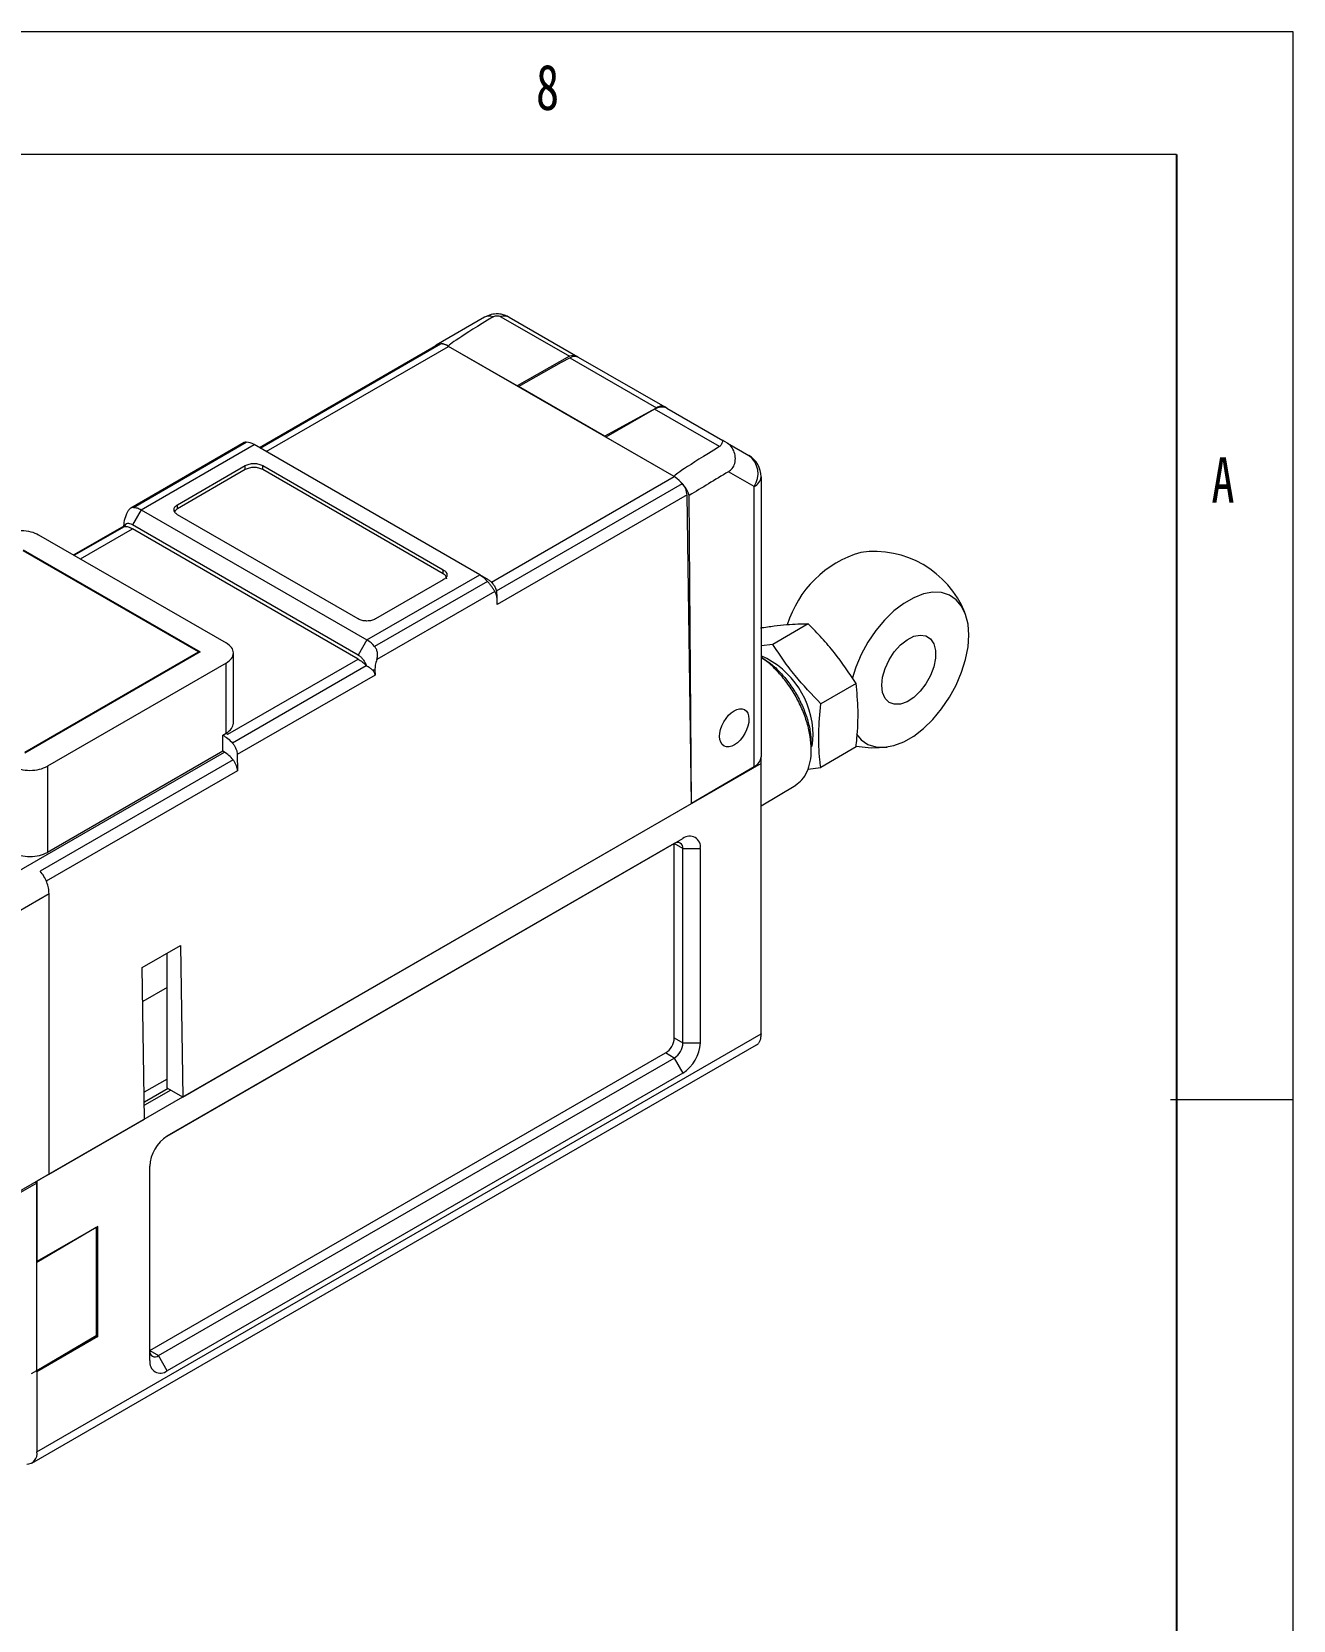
# Paper-space layout '시트2-ENG' of a CAD drawing. Header units: millimetres. Extents: x 5 to 415, y 5 to 292.
# Drawn here: x 363.6 to 415, y 227.3 to 292 of the extents above; entities that cross this region are included whole.
import ezdxf

# ---------------------------------------------------------------- set-up
doc = ezdxf.new("R2010")
doc.units = ezdxf.units.MM
doc.layers.add('NOTES', color=7, linetype='Continuous')
doc.styles.add('SLDTEXTSTYLE3', font='TXT', dxfattribs={"width": 0.75})

psp = doc.layouts.new('시트2-ENG')

# ---------------------------------------------------------------- linework, layer by layer
at = {"color": 7, "linetype": 'Continuous', "lineweight": 18}
for p, q in [((415, 292), (5, 292)), ((415, 5), (415, 292)), ((410.25, 287), (10, 287)), ((382.076, 280.373), (380.106, 279.236)), ((382.737, 280.395), (385.53, 278.783)), ((383.076, 280.373), (385.869, 278.761)), ((380.191, 279.259), (372.911, 275.057)), ((389.798, 273.88), (380.606, 279.187)), ((383.399, 277.574), (380.606, 279.187)), ((385.53, 278.783), (383.399, 277.574)), ((383.45, 277.545), (385.213, 278.545)), ((385.213, 278.545), (385.54, 278.724)), ((385.54, 278.724), (389.07, 276.686)), ((385.885, 278.752), (389.408, 276.718)), ((386.954, 275.522), (383.45, 277.545)), ((386.954, 275.522), (388.748, 276.504)), ((388.999, 276.623), (387.005, 275.492)), ((388.748, 276.504), (389.07, 276.686)), ((391.636, 275.101), (388.999, 276.623)), ((389.492, 276.669), (389.408, 276.718)), ((389.492, 276.669), (391.769, 275.355)), ((372.29, 275.265), (367.674, 272.6)), ((367.777, 272.629), (372.373, 275.283)), ((368.09, 272.533), (372.686, 275.186)), ((381.879, 269.88), (372.686, 275.186)), ((389.798, 273.88), (387.005, 275.492)), ((391.961, 275.244), (392.834, 274.74)), ((369.575, 272.737), (372.333, 274.329)), ((372.333, 274.166), (369.575, 272.574)), ((372.333, 274.166), (372.333, 274.329)), ((373.04, 274.329), (380.394, 270.084)), ((373.04, 274.166), (373.04, 274.329)), ((380.394, 269.921), (373.04, 274.166)), ((393.047, 273.476), (392.002, 274.08)), ((393.334, 273.874), (393.334, 262.468)), ((382.561, 269.228), (390.129, 273.594)), ((390.317, 273.132), (382.586, 268.669)), ((390.505, 260.57), (390.317, 273.132)), ((390.505, 260.57), (390.411, 273.117)), ((393.047, 262.064), (393.047, 273.476)), ((368.09, 272.533), (367.737, 271.921)), ((368.09, 272.533), (377.283, 267.226)), ((369.575, 272.574), (369.575, 272.737)), ((367.387, 271.868), (365.345, 270.689)), ((367.383, 271.849), (367.383, 271.904)), ((367.408, 271.854), (367.39, 271.862)), ((376.929, 266.614), (367.737, 271.921)), ((376.929, 266.451), (367.737, 271.757)), ((376.929, 268.084), (369.575, 272.329)), ((363.918, 271.513), (371.555, 267.104)), ((363.282, 270.901), (370.494, 266.737)), ((370.424, 266.737), (363.282, 270.86)), ((377.283, 267.226), (381.879, 269.88)), ((380.394, 269.921), (380.394, 270.084)), ((382.232, 269.676), (381.879, 269.88)), ((382.192, 269.614), (377.596, 266.961)), ((380.394, 269.676), (377.636, 268.084)), ((382.492, 269.201), (377.689, 266.429)), ((382.586, 268.876), (382.586, 268.931)), ((382.586, 268.669), (382.586, 268.876)), ((395.256, 267.879), (393.815, 267.047)), ((377.283, 267.226), (376.929, 266.614)), ((363.353, 262.655), (370.424, 266.737)), ((370.494, 266.737), (363.353, 262.614)), ((370.424, 266.696), (370.424, 266.737)), ((371.848, 263.813), (371.848, 266.697)), ((393.815, 267.047), (393.334, 266.986)), ((371.555, 266.288), (364.272, 262.083)), ((371.555, 263.428), (371.555, 266.288)), ((371.626, 263.389), (376.929, 266.451)), ((377.259, 266.167), (371.815, 263.022)), ((377.607, 266.002), (377.512, 266.002)), ((377.607, 266.002), (377.613, 265.798)), ((393.381, 266.501), (393.334, 266.53)), ((377.613, 265.798), (372.003, 262.559)), ((397.201, 265.46), (395.76, 264.628)), ((371.414, 263.344), (371.555, 263.428)), ((371.414, 262.695), (371.414, 263.344)), ((371.555, 263.43), (371.626, 263.389)), ((371.414, 262.695), (364.272, 258.572)), ((371.484, 262.654), (371.414, 262.695)), ((395.376, 262.818), (395.371, 263.054)), ((397.201, 262.867), (395.76, 262.035)), ((360.524, 256.327), (371.484, 262.654)), ((393.334, 262.201), (363.847, 245.179)), ((371.835, 262.344), (363.986, 257.813)), ((364.272, 262.083), (364.272, 258.572)), ((372.003, 262.559), (372.013, 261.894)), ((393.047, 262.064), (390.505, 260.57)), ((393.334, 262.201), (393.334, 262.468)), ((393.334, 251.178), (393.334, 262.201)), ((395.235, 261.961), (395.76, 262.035)), ((393.334, 260.469), (394.742, 261.316)), ((369.787, 248.61), (390.505, 260.57)), ((389.798, 258.936), (369.142, 247.011)), ((369.151, 247.016), (390.152, 259.14)), ((389.798, 258.936), (390.152, 259.14)), ((389.798, 251.015), (389.798, 258.935)), ((390.152, 258.731), (389.798, 258.935)), ((390.152, 258.731), (390.859, 258.731)), ((390.152, 250.811), (390.152, 258.731)), ((390.859, 258.731), (390.859, 250.811)), ((361.231, 255.102), (364.342, 256.898)), ((364.342, 245.467), (364.342, 256.898)), ((368.139, 253.89), (369.695, 254.788)), ((369.151, 248.977), (369.151, 254.474)), ((369.695, 254.788), (369.787, 248.61)), ((368.232, 247.712), (368.139, 253.89)), ((369.151, 253.075), (368.16, 252.503)), ((363.847, 234.156), (393.334, 251.178)), ((393.334, 251.178), (393.334, 251.17)), ((363.64, 233.698), (393.146, 250.731)), ((368.444, 238.279), (389.445, 250.403)), ((389.798, 250.199), (389.445, 250.403)), ((389.798, 251.015), (390.152, 250.811)), ((390.152, 250.811), (390.859, 250.811)), ((368.797, 238.075), (389.798, 250.199)), ((389.798, 250.199), (390.152, 249.586)), ((369.151, 249.341), (368.215, 248.801)), ((390.152, 249.586), (369.151, 237.463)), ((369.189, 248.955), (368.221, 248.396)), ((369.295, 248.894), (368.223, 248.275)), ((369.787, 248.61), (369.151, 248.977)), ((415, 248.5), (410, 248.5)), ((364.342, 245.467), (368.232, 247.712)), ((364.342, 245.467), (362.928, 244.651)), ((368.444, 237.871), (368.444, 245.791)), ((363.847, 245.1), (362.702, 244.454)), ((363.847, 245.1), (363.777, 245.14)), ((363.846, 245.18), (363.847, 245.179)), ((363.847, 245.179), (363.847, 241.913)), ((363.847, 241.874), (363.847, 245.1)), ((366.322, 243.342), (363.847, 241.913)), ((366.257, 243.3), (363.847, 241.874)), ((366.253, 243.302), (366.257, 243.3)), ((366.257, 243.3), (366.257, 238.89)), ((366.322, 238.851), (366.322, 243.342)), ((363.847, 237.465), (363.847, 241.874)), ((363.847, 237.465), (366.257, 238.89)), ((366.322, 238.851), (363.847, 237.422)), ((366.256, 238.889), (366.322, 238.851)), ((368.444, 238.279), (368.797, 238.075)), ((363.633, 237.344), (363.847, 237.465)), ((369.151, 237.463), (368.797, 238.075)), ((363.81, 237.444), (363.847, 237.422)), ((363.847, 237.422), (363.847, 234.156))]:
    psp.add_line(p, q, dxfattribs=at)
at = {"color": 8, "linetype": 'Continuous', "lineweight": 18}
for p, q in [((372.933, 275.044), (380.275, 279.283)), ((373.181, 274.901), (380.606, 279.187)), ((388.748, 276.481), (388.748, 276.504)), ((382.351, 269.581), (389.798, 273.88)), ((365.367, 270.676), (367.408, 271.854)), ((365.616, 270.533), (367.737, 271.757)), ((372.013, 261.894), (364.229, 257.401))]:
    psp.add_line(p, q, dxfattribs=at)
at = {"color": 7, "linetype": 'Continuous', "lineweight": 18, "flags": 128}
for points in [[(397.216, 263.385), (397.411, 263.16), (397.685, 262.975), (398.005, 262.872), (398.36, 262.855), (398.743, 262.924), (399.142, 263.078), (399.547, 263.311), (399.946, 263.618), (400.328, 263.991), (400.684, 264.419), (401.003, 264.89), (401.277, 265.392), (401.499, 265.911), (401.661, 266.432), (401.76, 266.943), (401.794, 267.427), (401.76, 267.874), (401.661, 268.269), (401.499, 268.603), (401.277, 268.867), (401.003, 269.052), (400.684, 269.155), (400.328, 269.172), (399.946, 269.103), (399.547, 268.949), (399.142, 268.716), (398.743, 268.408), (398.36, 268.036), (398.005, 267.608), (397.685, 267.137), (397.411, 266.635), (397.19, 266.116), (397.041, 265.647)], [(398.248, 265.381), (398.283, 265.715), (398.384, 266.069), (398.545, 266.419), (398.757, 266.743), (399.006, 267.022), (399.275, 267.237), (399.55, 267.375), (399.811, 267.428), (400.043, 267.392), (400.231, 267.269), (400.363, 267.068), (400.432, 266.8), (400.432, 266.482), (400.363, 266.136), (400.231, 265.781), (400.043, 265.441), (399.811, 265.138), (399.55, 264.889), (399.275, 264.711), (399.006, 264.614), (398.757, 264.606), (398.545, 264.686), (398.384, 264.849), (398.283, 265.086), (398.248, 265.381)], [(395.398, 262.876), (395.421, 262.981), (395.455, 263.36)], [(397.199, 262.897), (397.813, 262.831), (398.47, 262.866)]]:
    psp.add_lwpolyline(points, dxfattribs=at)
at = {"color": 7, "linetype": 'Continuous', "lineweight": 18}
for centre, radius, start, end in [((382.271, 279.997), 0.424, 69.29728, 117.37261), ((382.881, 279.999), 0.422, 62.52303, 110.0342), ((380.326, 278.841), 0.445, 51.03081, 134.76277), ((380.279, 279.105), 0.178, 91.09465, 119.69826), ((380.271, 278.65), 0.633, 58.00264, 89.59303), ((385.674, 278.387), 0.422, 62.52303, 110.0342), ((389.286, 276.214), 0.499, 65.54915, 125.08359), ((372.346, 274.636), 0.648, 58.24685, 87.56899), ((392.29, 273.998), 0.92, 325.42066, 53.73672), ((392.334, 273.874), 1, 0, 60), ((388.97, 272.587), 1.535, 20.19705, 57.36018), ((392.846, 273.924), 0.491, 294.24041, 354.14045), ((398.637, 266.535), 4.437, 106.33119, 162.82563), ((397.93, 266.83), 4, 22.24024, 97.76513), ((376.635, 266.144), 1.261, 40.36386, 59.10117), ((391.855, 263.302), 3.601, 0.93118, 65.74512), ((389.936, 258.766), 0.218, 350.78596, 129.20329), ((390.428, 258.801), 0.437, 350.78596, 129.20329), ((389.031, 251.05), 0.768, 302.60548, 357.39452), ((389.384, 250.846), 0.768, 302.60548, 357.39452), ((389.324, 250.881), 1.537, 302.60548, 357.39452), ((369.979, 245.721), 1.537, 122.60548, 177.39452), ((368.659, 238.244), 0.218, 170.78596, 309.20329), ((368.875, 237.801), 0.437, 170.78596, 309.20329), ((363.423, 234.083), 0.431, 271.02985, 9.72295)]:
    psp.add_arc(centre, radius, start, end, dxfattribs=at)
for centre, major_axis, ratio, start_param, end_param in [((461.632, 325.146), (81.029, 45.957), 0.007557, 2.925079, 3.146034), ((470.825, 319.839), (81.029, 45.957), 0.007557, 2.923758, 3.146034), ((392.768, 274.778), (1, -0.577), 0.00007, 2.510391, 3.175795), ((460.357, 313.796), (80.319, 47.18), 0.007625, 2.584269, 2.62324), ((392.334, 262.468), (1, 0), 0.577332, 5.506475, 6.283185)]:
    psp.add_ellipse(centre, major_axis=major_axis, ratio=ratio, start_param=start_param, end_param=end_param, dxfattribs=at)
psp.add_ellipse((392.242, 263.65), major_axis=(0.414, 0.743), ratio=0.577293, dxfattribs=at)
for points, knots in [([(382.415, 280.494), (382.319, 280.473), (382.2, 280.446), (382.097, 280.383), (382.077, 280.371)], [0, 0, 0, 0, 0.811274, 1, 1, 1, 1]), ([(383.069, 280.367), (383.021, 280.396), (382.92, 280.456), (382.74, 280.498), (382.568, 280.513), (382.459, 280.5), (382.415, 280.494)], [0, 0, 0, 0, 0.243501, 0.514266, 0.806945, 1, 1, 1, 1]), ([(382.421, 280.393), (382.439, 280.403), (382.476, 280.421), (382.549, 280.434), (382.623, 280.433), (382.689, 280.419), (382.722, 280.403), (382.737, 280.395)], [0, 0, 0, 0, 0.209529, 0.419059, 0.628588, 0.838117, 1, 1, 1, 1]), ([(385.54, 278.724), (385.613, 278.755), (385.742, 278.811), (385.841, 278.77), (385.885, 278.752)], [0, 0, 0, 0, 0.557682, 1, 1, 1, 1]), ([(389.408, 276.718), (389.353, 276.738), (389.253, 276.773), (389.126, 276.713), (389.07, 276.686)], [0, 0, 0, 0, 0.557681, 1, 1, 1, 1]), ([(372.373, 275.283), (372.34, 275.282), (372.305, 275.281), (372.291, 275.265), (372.29, 275.264)], [0, 0, 0, 0, 0.94471, 1, 1, 1, 1]), ([(391.769, 275.355), (391.764, 275.339), (391.758, 275.318), (391.727, 275.211), (391.697, 275.147), (391.654, 275.114), (391.636, 275.101)], [0, 0, 0, 0, 0.543663, 0.764071, 0.90273, 1, 1, 1, 1]), ([(392.002, 274.08), (392.059, 274.121), (392.173, 274.203), (392.28, 274.426), (392.296, 274.689), (392.226, 274.955), (392.1, 275.148), (391.999, 275.218), (391.961, 275.244)], [0, 0, 0, 0, 0.1540722, 0.3092067, 0.4883347, 0.6715016, 0.8782308, 1, 1, 1, 1]), ([(367.777, 272.629), (367.744, 272.624), (367.678, 272.614), (367.587, 272.534), (367.52, 272.432), (367.489, 272.355), (367.477, 272.325)], [0, 0, 0, 0, 0.270501, 0.540639, 0.820445, 1, 1, 1, 1]), ([(369.575, 272.574), (369.53, 272.545), (369.472, 272.508), (369.459, 272.461), (369.457, 272.451)], [0, 0, 0, 0, 0.793162, 1, 1, 1, 1]), ([(367.477, 272.325), (367.441, 272.22), (367.391, 272.073), (367.385, 271.941), (367.383, 271.904)], [0, 0, 0, 0, 0.7156992, 1, 1, 1, 1]), ([(367.737, 271.921), (367.701, 271.938), (367.631, 271.971), (367.535, 271.971), (367.455, 271.935), (367.424, 271.881), (367.408, 271.853)], [0, 0, 0, 0, 0.249883, 0.499844, 0.749883, 1, 1, 1, 1]), ([(381.879, 269.88), (381.933, 269.845), (382.042, 269.775), (382.142, 269.668), (382.192, 269.614)], [0, 0, 0, 0, 0.500008, 1, 1, 1, 1]), ([(382.492, 269.201), (382.473, 269.232), (382.436, 269.29), (382.362, 269.4), (382.279, 269.512), (382.221, 269.58), (382.192, 269.614)], [0, 0, 0, 0, 0.268398, 0.522178, 0.764747, 1, 1, 1, 1]), ([(382.232, 269.676), (382.267, 269.652), (382.338, 269.604), (382.433, 269.493), (382.513, 269.365), (382.545, 269.273), (382.561, 269.228)], [0, 0, 0, 0, 0.2498829, 0.4998439, 0.7498829, 1, 1, 1, 1]), ([(382.586, 268.876), (382.581, 268.937), (382.57, 269.064), (382.519, 269.154), (382.492, 269.201)], [0, 0, 0, 0, 0.479315, 1, 1, 1, 1]), ([(382.586, 268.931), (382.585, 268.972), (382.583, 269.077), (382.569, 269.171), (382.561, 269.228)], [0, 0, 0, 0, 0.395708, 1, 1, 1, 1]), ([(395.256, 267.879), (394.975, 267.873), (394.549, 267.863), (393.868, 267.788), (393.498, 267.733), (393.312, 267.705)], [0, 0, 0, 0, 0.4950703, 0.7469106, 1, 1, 1, 1]), ([(397.201, 265.46), (396.919, 265.881), (396.494, 266.517), (395.813, 267.309), (395.442, 267.689), (395.256, 267.879)], [0, 0, 0, 0, 0.49507, 0.746911, 1, 1, 1, 1]), ([(376.929, 266.614), (376.964, 266.59), (377.035, 266.543), (377.131, 266.432), (377.211, 266.304), (377.243, 266.212), (377.259, 266.167)], [0, 0, 0, 0, 0.249826, 0.499768, 0.749826, 1, 1, 1, 1]), ([(377.689, 266.429), (377.702, 266.477), (377.727, 266.572), (377.716, 266.718), (377.675, 266.854), (377.622, 266.926), (377.596, 266.961)], [0, 0, 0, 0, 0.268331, 0.522065, 0.764688, 1, 1, 1, 1]), ([(395.76, 264.628), (395.401, 265.005), (394.858, 265.573), (394.238, 266.4), (393.956, 266.831), (393.815, 267.047)], [0, 0, 0, 0, 0.49507, 0.746911, 1, 1, 1, 1]), ([(377.512, 266.002), (377.478, 266.031), (377.405, 266.095), (377.31, 266.141), (377.259, 266.167)], [0, 0, 0, 0, 0.4537894, 1, 1, 1, 1]), ([(377.613, 265.798), (377.608, 265.834), (377.596, 265.909), (377.541, 265.97), (377.512, 266.002)], [0, 0, 0, 0, 0.478115, 1, 1, 1, 1]), ([(377.689, 266.429), (377.664, 266.352), (377.617, 266.204), (377.61, 266.067), (377.607, 266.002)], [0, 0, 0, 0, 0.523313, 1, 1, 1, 1]), ([(394.739, 261.319), (394.829, 261.385), (395.018, 261.521), (395.218, 261.85), (395.348, 262.264), (395.391, 262.75), (395.347, 263.285), (395.218, 263.85), (395.009, 264.423), (394.728, 264.981), (394.385, 265.505), (393.993, 265.969), (393.636, 266.313), (393.411, 266.46), (393.334, 266.511)], [0, 0, 0, 0, 0.08056, 0.167914, 0.255257, 0.342591, 0.42993, 0.51727, 0.6046, 0.691918, 0.779239, 0.866576, 0.953922, 1, 1, 1, 1]), ([(393.38, 266.497), (393.499, 266.421), (393.75, 266.258), (394.12, 265.908), (394.474, 265.487), (394.785, 265.012), (395.04, 264.506), (395.227, 263.988), (395.345, 263.494), (395.36, 263.195), (395.367, 263.055)], [0, 0, 0, 0, 0.114424, 0.242729, 0.371652, 0.500298, 0.62883, 0.7578, 0.886087, 1, 1, 1, 1]), ([(397.201, 262.867), (397.213, 262.983), (397.265, 263.495), (397.307, 264.389), (397.237, 265.101), (397.201, 265.46)], [0, 0, 0, 0, 0.1269715, 0.560077, 1, 1, 1, 1]), ([(395.76, 262.035), (395.748, 262.138), (395.696, 262.589), (395.654, 263.434), (395.724, 264.228), (395.76, 264.628)], [0, 0, 0, 0, 0.1269715, 0.560077, 1, 1, 1, 1]), ([(393.144, 250.734), (393.155, 250.739), (393.181, 250.752), (393.214, 250.782), (393.246, 250.818), (393.272, 250.86), (393.293, 250.906), (393.31, 250.956), (393.324, 251.017), (393.332, 251.087), (393.333, 251.142), (393.334, 251.17)], [0, 0, 0, 0, 0.08065, 0.19009, 0.300347, 0.406214, 0.512808, 0.620518, 0.729753, 0.864114, 1, 1, 1, 1])]:
    psp.add_open_spline(points, degree=3, knots=knots, dxfattribs=at)
for points in [[(372.333, 274.329), (372.384, 274.353), (372.488, 274.4), (372.686, 274.42), (372.885, 274.4), (372.988, 274.353), (373.04, 274.329)], [(373.04, 274.166), (372.988, 274.19), (372.885, 274.237), (372.686, 274.257), (372.488, 274.237), (372.384, 274.19), (372.333, 274.166)], [(390.317, 273.132), (390.314, 273.17), (390.308, 273.246), (390.268, 273.369), (390.209, 273.49), (390.156, 273.559), (390.129, 273.594)], [(367.777, 272.629), (367.827, 272.625), (367.927, 272.616), (368.036, 272.561), (368.09, 272.533)], [(369.575, 272.329), (369.534, 272.359), (369.452, 272.418), (369.417, 272.533), (369.452, 272.648), (369.534, 272.707), (369.575, 272.737)], [(367.408, 271.854), (367.46, 271.851), (367.565, 271.845), (367.679, 271.786), (367.737, 271.757)], [(362.504, 271.513), (362.607, 271.56), (362.814, 271.655), (363.211, 271.695), (363.608, 271.655), (363.815, 271.56), (363.918, 271.513)], [(380.394, 270.084), (380.435, 270.054), (380.517, 269.994), (380.552, 269.88), (380.517, 269.765), (380.435, 269.705), (380.394, 269.676)], [(380.54, 269.716), (380.533, 269.755), (380.52, 269.831), (380.436, 269.891), (380.394, 269.921)], [(377.636, 268.084), (377.584, 268.06), (377.481, 268.013), (377.283, 267.992), (377.084, 268.013), (376.981, 268.06), (376.929, 268.084)], [(371.555, 266.288), (371.637, 266.348), (371.801, 266.467), (371.871, 266.696), (371.801, 266.925), (371.637, 267.045), (371.555, 267.104)], [(376.929, 266.451), (376.986, 266.414), (377.101, 266.339), (377.206, 266.224), (377.259, 266.167)], [(371.414, 263.344), (371.483, 263.306), (371.623, 263.229), (371.751, 263.091), (371.815, 263.022)], [(371.555, 263.428), (371.639, 263.488), (371.807, 263.607), (371.834, 263.761), (371.848, 263.837)], [(371.815, 263.022), (371.842, 262.987), (371.895, 262.917), (371.954, 262.797), (371.994, 262.673), (372, 262.597), (372.003, 262.559)], [(362.858, 262.083), (362.961, 262.036), (363.167, 261.941), (363.565, 261.901), (363.962, 261.941), (364.168, 262.036), (364.272, 262.083)], [(371.835, 262.344), (371.78, 262.407), (371.669, 262.534), (371.546, 262.614), (371.484, 262.654)], [(372.013, 261.894), (372.01, 261.931), (372.005, 262.004), (371.967, 262.124), (371.911, 262.241), (371.86, 262.31), (371.835, 262.344)], [(362.858, 258.572), (362.961, 258.525), (363.167, 258.43), (363.565, 258.39), (363.962, 258.43), (364.168, 258.525), (364.272, 258.572)], [(364.342, 256.898), (364.338, 256.973), (364.328, 257.122), (364.253, 257.364), (364.141, 257.603), (364.038, 257.743), (363.986, 257.813)]]:
    psp.add_open_spline(points, degree=3, dxfattribs=at)
at = {"layer": 'NOTES', "color": 7}
psp.add_line((410.25, 287), (410.25, 10), dxfattribs=at)

# ---------------------------------------------------------------- texts
at = {"color": 7, "linetype": 'Continuous', "lineweight": 0, "char_height": 1.852, "attachment_point": 1, "style": 'SLDTEXTSTYLE3'}
for s, insert in [('8', (384.167, 290.668)), ('A', (411.667, 274.668))]:
    psp.add_mtext(s, dxfattribs=dict(at, insert=insert))

doc.saveas('drawing.dxf')
